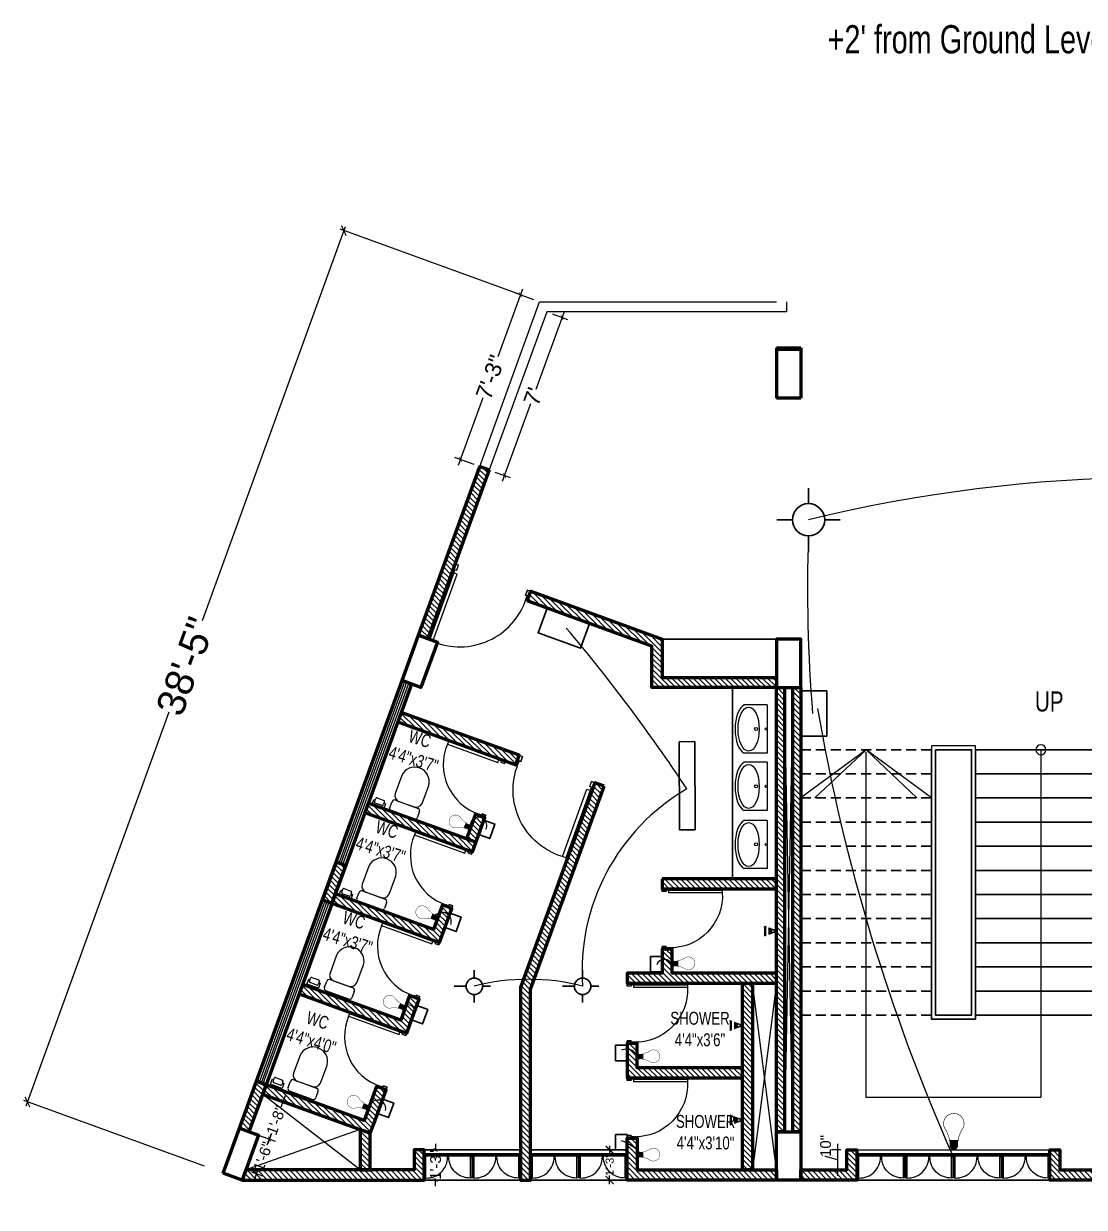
# Model space of a CAD drawing. Header units: inches. Extents: x -20263 to 10253, y -4567 to 3195.
# Drawn here: x -14438 to -13911, y 96 to 685 of the extents above; entities that cross this region are included whole.
import ezdxf

# ---------------------------------------------------------------- set-up
doc = ezdxf.new("R2010")
doc.units = ezdxf.units.IN
doc.header["$MEASUREMENT"] = 0
doc.linetypes.add('DASHED2', pattern=[0.375, 0.25, -0.125])
for name, color, linetype, lineweight in [('A-TEXT', 7, 'Continuous', 5), ('ar-DOOR-WOOD', 44, 'Continuous', 0), ('column', 1, 'Continuous', 50), ('Dimension', 18, 'Continuous', 9), ('e conduit 1', 90, 'Continuous', 5), ('e conduit 2', 210, 'Continuous', 5), ('illustr-TOILET FIXTURE', 171, 'Continuous', 0), ('Main Wall', 250, 'Continuous', 13), ('window', 160, 'Continuous', 9)]:
    doc.layers.add(name, color=color, linetype=linetype, lineweight=lineweight)
for name, color, linetype in [('BOX', 7, 'Continuous'), ('Electrical Installation', 50, 'Continuous'), ('plug ins', 7, 'Continuous')]:
    doc.layers.add(name, color=color, linetype=linetype)
doc.layers.add('hatch brick', color=32, linetype='Continuous', lineweight=0, transparency=0.4)
doc.styles.add('SIMPLE', font='romantic.ttf')
doc.styles.get("Standard").update_dxf_attribs({"font": 'arial.ttf'})
doc.dimstyles.new('Architectural', dxfattribs={"dimtxt": 14, "dimasz": 4, "dimexe": 2, "dimexo": 10, "dimgap": 0.09, "dimtad": 0, "dimdec": 0, "dimzin": 0, "dimdsep": 46, "dimlunit": 4, "dimtxsty": 'Standard', "dimblk": 'ARCHTICK', "dimcen": 0.09, "dimdle": 2, "dimclrd": 256, "dimclre": 256, "dimclrt": 256, "dimadec": 0, "dimazin": 0, "dimtfac": 1, "dimtdec": 0, "dimtofl": 0, "dimtmove": 1, "dimatfit": 2, "dimfxl": 12, "dimtolj": 1, "dimtzin": 0, "dimlwd": -1, "dimlwe": -1, "dimarcsym": 0})
doc.dimstyles.new('Architectural small', dxfattribs={"dimtxt": 8, "dimasz": 2, "dimexe": 3, "dimexo": 3, "dimgap": 0.09, "dimtad": 0, "dimdec": 0, "dimzin": 0, "dimdsep": 46, "dimlunit": 4, "dimtxsty": 'Standard', "dimblk": 'ARCHTICK', "dimcen": 0.09, "dimdle": 3, "dimclrd": 6, "dimclre": 6, "dimclrt": 5, "dimadec": 0, "dimazin": 0, "dimtfac": 1, "dimtdec": 0, "dimtofl": 0, "dimtmove": 1, "dimatfit": 2, "dimfxl": 12, "dimtolj": 1, "dimtzin": 0, "dimlwd": 18, "dimlwe": 18, "dimarcsym": 0})

# ---------------------------------------------------------------- blocks, each defined once
blk = doc.blocks.new('_ArchTick')
at = {"color": 0, "linetype": 'ByBlock', "const_width": 0.15}
blk.add_lwpolyline([(-0.5, -0.5), (0.5, 0.5)], dxfattribs=at)
blk = doc.blocks.new('*D174')
at = {"layer": 'Defpoints', "color": 0, "transparency": 16777216}
for p in [(-14181.75, 546.42), (-14436.59, 148.4), (-14339.18, 113.02)]:
    blk.add_point(p, dxfattribs=at)
at = {"layer": 'Dimension', "transparency": 16777216}
for p, q in [((-14278.48, 583.68), (-14349.64, 387.78)), ((-14191.15, 549.83), (-14281.05, 582.48)), ((-14437.27, 146.52), (-14366.12, 342.42)), ((-14348.58, 116.43), (-14438.47, 149.09))]:
    blk.add_line(p, q, dxfattribs=at)
at = {"layer": 'Dimension', "transparency": 16777216, "xscale": 4, "yscale": 4, "zscale": 4}
for p, rotation in [((-14279.17, 581.8), 70.0371155130217), ((-14436.59, 148.4), 250.0371155130217)]:
    blk.add_blockref('_ArchTick', p, dxfattribs=dict(at, rotation=rotation))
at = {"layer": 'Dimension', "transparency": 16777216, "insert": (-14357.88, 365.1), "char_height": 14, "attachment_point": 5, "rotation": 70.03712}
blk.add_mtext('\\A1;38\'-5"', dxfattribs=at)
blk = doc.blocks.new('*D176')
at = {"layer": 'Defpoints', "color": 0, "transparency": 16777216}
for p in [(-14178.25, 541.42), (-14170.63, 538.65), (-14206.81, 462.77)]:
    blk.add_point(p, dxfattribs=at)
at = {"layer": 'Dimension', "color": 6, "lineweight": 18, "transparency": 16777216}
for p, q in [((-14169.61, 541.47), (-14183.64, 502.84)), ((-14175.43, 540.39), (-14167.81, 537.63)), ((-14200.22, 457.18), (-14186.19, 495.81)), ((-14203.99, 461.74), (-14196.38, 458.98))]:
    blk.add_line(p, q, dxfattribs=at)
at = {"layer": 'Dimension', "color": 6, "lineweight": 18, "transparency": 16777216, "xscale": 2, "yscale": 2, "zscale": 2}
for p, rotation in [((-14170.63, 538.65), 70.03895655917337), ((-14199.2, 460), 250.0389565591734)]:
    blk.add_blockref('_ArchTick', p, dxfattribs=dict(at, rotation=rotation))
at = {"layer": 'Dimension', "color": 5, "transparency": 16777216, "insert": (-14184.92, 499.33), "char_height": 8, "attachment_point": 5, "rotation": 70.03896}
blk.add_mtext("\\A1;7'", dxfattribs=at)
blk = doc.blocks.new('*D178')
at = {"layer": 'Defpoints', "color": 0, "transparency": 16777216}
for p in [(-14181.75, 546.42), (-14221.07, 467.94), (-14211.49, 464.47)]:
    blk.add_point(p, dxfattribs=at)
at = {"layer": 'Dimension', "color": 6, "lineweight": 18, "transparency": 16777216}
for p, q in [((-14190.31, 552.71), (-14202.56, 518.97)), ((-14184.57, 547.44), (-14194.16, 550.92)), ((-14222.09, 465.12), (-14209.85, 498.87)), ((-14214.31, 465.49), (-14223.89, 468.97))]:
    blk.add_line(p, q, dxfattribs=at)
at = {"layer": 'Dimension', "color": 6, "lineweight": 18, "transparency": 16777216, "xscale": 2, "yscale": 2, "zscale": 2}
for p, rotation in [((-14191.34, 549.89), 70.0587109803053), ((-14221.07, 467.94), 250.0587109803053)]:
    blk.add_blockref('_ArchTick', p, dxfattribs=dict(at, rotation=rotation))
at = {"layer": 'Dimension', "color": 5, "transparency": 16777216, "insert": (-14206.2, 508.92), "char_height": 8, "attachment_point": 5, "rotation": 70.05871}
blk.add_mtext('\\A1;7\'-3"', dxfattribs=at)
blk = doc.blocks.new('*D179')
at = {"layer": 'Defpoints', "color": 0, "transparency": 16777216}
for p in [(-14028.85, 124.6), (-14033.61, 114.6), (-14028.85, 114.6)]:
    blk.add_point(p, dxfattribs=at)
at = {"layer": 'Dimension', "color": 6, "lineweight": 18, "transparency": 16777216}
for p, q in [((-14031.85, 124.6), (-14036.61, 124.6)), ((-14033.61, 127.6), (-14033.61, 111.6)), ((-14039.46, 121.36), (-14039.46, 121.54)), ((-14033.61, 119.6), (-14039.46, 121.36)), ((-14031.85, 114.6), (-14036.61, 114.6))]:
    blk.add_line(p, q, dxfattribs=at)
for p, rotation in [((-14033.61, 124.6), 90), ((-14033.61, 114.6), 270)]:
    blk.add_blockref('_ArchTick', p, dxfattribs=dict(at, rotation=rotation))
at = {"layer": 'Dimension', "color": 5, "transparency": 16777216, "insert": (-14039.46, 126.52), "char_height": 8, "attachment_point": 5, "rotation": 90}
blk.add_mtext('\\A1;{\\H0.66667x;10"}', dxfattribs=at)
blk = doc.blocks.new('*D180')
at = {"layer": 'Defpoints', "color": 0, "transparency": 16777216}
for p in [(-14321.66, 131.93), (-14316.24, 129.96), (-14327.96, 114.6)]:
    blk.add_point(p, dxfattribs=at)
at = {"layer": 'Dimension', "color": 6, "lineweight": 18, "transparency": 16777216}
for p, q in [((-14318.84, 130.91), (-14313.42, 128.94)), ((-14315.22, 132.78), (-14317.02, 127.81)), ((-14325.14, 113.58), (-14319.72, 111.61)), ((-14323.56, 109.81), (-14321.75, 114.79))]:
    blk.add_line(p, q, dxfattribs=at)
at = {"layer": 'Dimension', "color": 6, "lineweight": 18, "transparency": 16777216, "xscale": 2, "yscale": 2, "zscale": 2}
for p, rotation in [((-14316.24, 129.96), 70.03895655909592), ((-14322.54, 112.63), 250.0389565590959)]:
    blk.add_blockref('_ArchTick', p, dxfattribs=dict(at, rotation=rotation))
at = {"layer": 'Dimension', "color": 5, "transparency": 16777216, "insert": (-14319.39, 121.3), "char_height": 8, "attachment_point": 5, "rotation": 70.03896}
blk.add_mtext('\\A1;{\\H0.66667x;1\'-6"}', dxfattribs=at)
blk = doc.blocks.new('*D181')
at = {"layer": 'Defpoints', "color": 0, "transparency": 16777216}
for p in [(-14319.57, 152.31), (-14309.45, 148.63), (-14326.36, 133.64)]:
    blk.add_point(p, dxfattribs=at)
at = {"layer": 'Dimension', "color": 6, "lineweight": 18, "transparency": 16777216}
for p, q in [((-14316.75, 151.29), (-14306.63, 147.6)), ((-14308.42, 151.45), (-14310.48, 145.8)), ((-14323.54, 132.61), (-14313.42, 128.93)), ((-14317.27, 127.14), (-14315.22, 132.78))]:
    blk.add_line(p, q, dxfattribs=at)
at = {"layer": 'Dimension', "color": 6, "lineweight": 18, "transparency": 16777216, "xscale": 2, "yscale": 2, "zscale": 2}
for p, rotation in [((-14309.45, 148.63), 70.00234317512712), ((-14316.24, 129.96), 250.0023431751271)]:
    blk.add_blockref('_ArchTick', p, dxfattribs=dict(at, rotation=rotation))
at = {"layer": 'Dimension', "color": 5, "transparency": 16777216, "insert": (-14312.85, 139.29), "char_height": 8, "attachment_point": 5, "rotation": 70.00234}
blk.add_mtext('\\A1;{\\H0.66667x;1\'-8"}', dxfattribs=at)
blk = doc.blocks.new('DOOR_45')
at = {"layer": 'ar-DOOR-WOOD'}
for p, q in [((-11008.75, 15426.44), (-11008.75, 15424.44)), ((-10968.75, 15426.44), (-11008.75, 15426.44)), ((-10968.75, 15427.44), (-10963.75, 15427.44)), ((-10968.75, 15427.44), (-10968.75, 15426.44)), ((-10968.75, 15424.44), (-10968.75, 15426.44)), ((-10968.75, 15426.44), (-10966.75, 15426.44)), ((-10966.75, 15426.44), (-10966.75, 15425.44)), ((-10966.75, 15425.44), (-10963.75, 15425.44)), ((-10963.75, 15427.44), (-10963.75, 15425.44)), ((-11008.75, 15424.44), (-10968.75, 15424.44)), ((-10968.75, 15382.44), (-10968.75, 15383.44)), ((-10968.75, 15383.44), (-10966.75, 15383.44)), ((-10968.75, 15382.44), (-10963.75, 15382.44)), ((-10966.75, 15384.44), (-10963.75, 15384.44)), ((-10966.75, 15383.44), (-10966.75, 15384.44)), ((-10963.75, 15382.44), (-10963.75, 15384.44))]:
    blk.add_line(p, q, dxfattribs=at)
for points in [[(-10968.75, 15426.44), (-11008.75, 15426.44), (-11008.75, 15424.44), (-10968.75, 15424.44)], [(-10963.75, 15427.44), (-10968.75, 15427.44), (-10968.75, 15426.44), (-10966.75, 15426.44), (-10966.75, 15425.44), (-10963.75, 15425.44)], [(-10968.75, 15383.44), (-10968.75, 15382.44), (-10963.75, 15382.44), (-10963.75, 15384.44), (-10966.75, 15384.44), (-10966.75, 15383.44)]]:
    blk.add_lwpolyline(points, close=True, dxfattribs=at)
blk.add_arc((-10969.89, 15422.35), 38.92, 176.90834, 271.67702, dxfattribs=at)
blk = doc.blocks.new('T-FIX-027')
at = {"layer": 'illustr-TOILET FIXTURE'}
for p, q in [((-11843.84, 14568.89), (-11843.84, 14557.43)), ((-11843.84, 14568.89), (-11843.84, 14557.43)), ((-11843.84, 14568.89), (-11819.84, 14568.89)), ((-11843.84, 14568.89), (-11819.84, 14568.89)), ((-11819.84, 14568.89), (-11819.84, 14557.43)), ((-11819.84, 14568.89), (-11819.84, 14557.43))]:
    blk.add_line(p, q, dxfattribs=at)
for centre, radius in [((-11831.91, 14568.32), 0.508), ((-11831.91, 14568.32), 0.508), ((-11831.91, 14563.34), 0.762), ((-11831.91, 14563.34), 0.762)]:
    blk.add_circle(centre, radius, dxfattribs=at)
blk.add_ellipse((-11831.84, 14559.64), major_axis=(-10.93, 0), ratio=0.480383, dxfattribs=at)
blk.add_ellipse((-11831.84, 14559.64), major_axis=(-10.93, 0), ratio=0.480383, dxfattribs=at)
blk.add_ellipse((-11831.84, 14558.89), major_axis=(-12.37, 0), ratio=0.48498, start_param=6.528919, end_param=9.179045, dxfattribs=at)
blk.add_ellipse((-11831.84, 14558.89), major_axis=(-12.37, 0), ratio=0.48498, start_param=6.528919, end_param=9.179045, dxfattribs=at)
blk = doc.blocks.new('stair final')
for points in [[(82, 124), (82, -90), (-70, -90), (-70, 124)], [(-37.5, 124), (-37.5, -49), (49.5, -49), (49.5, 122.75)], [(17, 100), (49.5, 124), (82, 100)], [(24.2, 100), (49.5, 124)], [(49.5, 124), (75, 100)], [(82, -8), (82, -90)]]:
    blk.add_lwpolyline(points)
blk.add_lwpolyline([(-5, 126), (17, 126), (17, -10), (-5, -10)], close=True)
blk.add_circle((-37.5, 124), 2.49)
at = {"layer": 'BOX', "ltscale": 2000}
for p, q in [((-5, 124), (-70, 124)), ((-5, 112), (-70, 112)), ((-5, 100), (-70, 100)), ((-5, 88), (-70, 88)), ((-5, 76), (-70, 76)), ((-5, 64), (-70, 64)), ((-5, 52), (-70, 52)), ((-5, 40), (-70, 40)), ((-5, 28), (-70, 28)), ((-5, 16), (-70, 16)), ((-5, 4), (-70, 4)), ((-5, -8), (-70, -8)), ((0, -8), (-3, -8)), ((15, -8), (12, -8))]:
    blk.add_line(p, q, dxfattribs=at)
at = {"layer": 'BOX', "linetype": 'DASHED2', "ltscale": 20}
for p, q in [((82, 124), (17, 124)), ((82, 112), (17, 112)), ((82, 100), (17, 100)), ((82, 88), (17, 88)), ((82, 76), (17, 76)), ((82, 64), (17, 64)), ((82, 52), (17, 52)), ((82, 40), (17, 40)), ((82, 28), (17, 28)), ((82, 16), (17, 16)), ((82, 4), (17, 4)), ((82, -8), (17, -8))]:
    blk.add_line(p, q, dxfattribs=at)
at = {"layer": 'BOX', "ltscale": 2000}
for points in [[(17, 124), (17, -10), (-5, -10), (-5, 124)], [(-3, 124), (15, 124)]]:
    blk.add_lwpolyline(points, dxfattribs=at)
blk.add_lwpolyline([(15, 124), (15, -8), (-3, -8), (-3, 124)], close=True, dxfattribs=at)
blk = doc.blocks.new('wc')
at = {"linetype": 'Continuous'}
for p, q in [((17795.02, 10409.39), (17795.02, 10412.39)), ((17796.16, 10413.89), (17808.33, 10413.89)), ((17809.55, 10412.39), (17809.55, 10409.39)), ((17795.14, 10404.89), (17795.14, 10395.33)), ((17808.24, 10407.89), (17796.16, 10407.89)), ((17806.43, 10407.89), (17798.79, 10407.89)), ((17809.43, 10395.33), (17809.43, 10404.89)), ((17802.29, 10388.83), (17802.29, 10388.83))]:
    blk.add_line(p, q, dxfattribs=at)
for centre, radius, start, end in [((17796.22, 10412.67), 1.22, 92.83897, 193.07634), ((17796.22, 10409.11), 1.22, 166.9235, 267.16099), ((17808.21, 10409.24), 1.35, 271.20657, 6.26872), ((17808.28, 10412.6), 1.29, 350.39369, 88.03756), ((17798.7, 10404.28), 3.61, 88.6213, 170.30773), ((17806.43, 10404.89), 3, 0, 90), ((17802.2, 10395.91), 7.08, 184.67051, 270.73332), ((17802.38, 10395.91), 7.08, 269.26668, 355.32952)]:
    blk.add_arc(centre, radius, start, end, dxfattribs=at)
blk = doc.blocks.new('nap')
at = {"linetype": 'Continuous'}
for p, q in [((17810.88, 10410.98), (17810.88, 10413.6)), ((17810.88, 10413.6), (17817, 10413.6)), ((17811.65, 10410.98), (17810.88, 10410.98)), ((17811.65, 10410.19), (17811.65, 10411.93)), ((17812.15, 10412.43), (17815.76, 10412.43)), ((17815.76, 10409.69), (17812.15, 10409.69)), ((17816.26, 10411.93), (17816.26, 10410.19)), ((17817, 10410.98), (17816.26, 10410.98)), ((17817, 10413.6), (17817, 10410.98))]:
    blk.add_line(p, q, dxfattribs=at)
for centre, start, end in [((17812.15, 10411.93), 90, 180), ((17812.15, 10410.19), 180, 270), ((17815.76, 10411.93), 0, 90), ((17815.76, 10410.19), 270, 0)]:
    blk.add_arc(centre, 0.5, start, end, dxfattribs=at)
blk = doc.blocks.new('toilet stair block final')
h = blk.add_hatch()
h.set_pattern_fill('ANSI31', color=256, scale=15)
h.set_pattern_definition([(45, (1.7069, -4.6996), (-1.325825, 1.325825), [])])
h.paths.add_polyline_path([(145.14, -46.57), (150.14, -44.75), (150.14, -64.82), (145.14, -64.82)])
at = {"layer": 'hatch brick'}
h = blk.add_hatch(dxfattribs=at)
h.set_pattern_fill('ANSI31', color=256, scale=15)
h.paths.add_polyline_path([(85.96, 283.35), (116.45, 199.41), (121.15, 201.12), (90.63, 285.05)])
h = blk.add_hatch(dxfattribs=at)
h.set_pattern_fill('ANSI31', color=256, scale=15)
edge = h.paths.add_edge_path()
edge.add_line((67.04, 218.27), (65.33, 222.97))
edge.add_line((65.33, 222.97), (0, 199.18))
edge.add_line((0, 199.18), (0, 180.18))
edge.add_line((0, 180.18), (-57, 180.18))
edge.add_line((-57, 180.18), (-57, 175.18))
edge.add_line((-57, 175.18), (5, 175.18))
edge.add_line((5, 175.18), (5, 195.68))
edge.add_line((5, 195.68), (67.04, 218.27))
h = blk.add_hatch(dxfattribs=at)
h.set_pattern_fill('ANSI31', color=256, scale=15)
h.paths.add_polyline_path([(-233, 175.18), (-233, -45.82), (-229, -45.82), (-229, 175.18)])
h = blk.add_hatch(dxfattribs=at)
h.set_pattern_fill('ANSI31', color=256, scale=15)
h.set_pattern_definition([(45, (7, 0), (-1.325825, 1.325825), [])])
h.paths.add_polyline_path([(-225, 175.18), (-225, -45.82), (-221, -45.82), (-221, 175.18)])
h = blk.add_hatch(dxfattribs=at)
h.set_pattern_fill('ANSI31', color=256, scale=15)
h.set_pattern_definition([(45, (164, 0), (-1.325825, 1.325825), [])])
h.paths.add_polyline_path([(-69, 175.18), (-69, -45.82), (-65, -45.82), (-65, 175.18)])
h = blk.add_hatch(dxfattribs=at)
h.set_pattern_fill('ANSI31', color=256, scale=15)
h.paths.add_polyline_path([(-61, 175.18), (-61, -45.82), (-57, -45.82), (-57, 175.18)])
h = blk.add_hatch(dxfattribs=at)
h.set_pattern_fill('ANSI31', color=256, scale=15)
h.set_pattern_definition([(45, (-1.4041, 77.1201), (-1.325825, 1.325825), [])])
h.paths.add_polyline_path([(131.46, 158.06), (72.72, 136.72), (71.01, 141.42), (129.75, 162.76)])
h = blk.add_hatch(dxfattribs=at)
h.set_pattern_fill('ANSI31', color=256, scale=15)
edge = h.paths.add_edge_path()
edge.add_line((28.72, 126.06), (33.42, 127.77))
edge.add_line((33.42, 127.77), (70.4, 25.94))
edge.add_line((70.4, 25.94), (70.4, -69.82))
edge.add_line((70.4, -69.82), (65.4, -69.82))
edge.add_line((65.4, -69.82), (65.4, 25.06))
edge.add_line((65.4, 25.06), (28.72, 126.06))
h = blk.add_hatch(dxfattribs=at)
h.set_pattern_fill('ANSI31', color=256, scale=15)
h.set_pattern_definition([(45, (-1.0627, 76.1802), (-1.325825, 1.325825), [])])
edge = h.paths.add_edge_path()
edge.add_line((94.28, 93.48), (88.13, 110.4))
edge.add_line((88.13, 110.4), (92.83, 112.11))
edge.add_line((92.83, 112.11), (97.27, 99.88))
edge.add_line((97.27, 99.88), (146.14, 117.64))
edge.add_line((146.14, 117.64), (147.85, 112.94))
edge.add_line((147.85, 112.94), (94.28, 93.48))
h = blk.add_hatch(dxfattribs=at)
h.set_pattern_fill('ANSI31', color=256, scale=15)
h.set_pattern_definition([(45, (-56625.152, -18759.7349), (-1.325825215, 1.325825215), [])])
edge = h.paths.add_edge_path()
edge.add_line((157.41, 86.62), (162.11, 88.33))
edge.add_line((162.11, 88.33), (168.94, 69.53))
edge.add_line((168.94, 69.53), (164.23, 67.82))
edge.add_line((164.23, 67.82), (157.4, 86.62))
h = blk.add_hatch(dxfattribs=at)
h.set_pattern_fill('ANSI31', color=256, scale=15)
h.paths.add_polyline_path([(0, 80), (0, 75), (-57, 75), (-57, 80)])
h = blk.add_hatch(dxfattribs=at)
h.set_pattern_fill('ANSI31', color=256, scale=15)
h.set_pattern_definition([(45, (15.3236, 31.0638), (-1.325825, 1.325825), [])])
edge = h.paths.add_edge_path()
edge.add_line((110.66, 48.37), (104.52, 65.29))
edge.add_line((104.52, 65.29), (109.22, 66.99))
edge.add_line((109.22, 66.99), (113.66, 54.77))
edge.add_line((113.66, 54.77), (162.52, 72.52))
edge.add_line((162.52, 72.52), (164.23, 67.82))
edge.add_line((164.23, 67.82), (110.66, 48.37))
h = blk.add_hatch(dxfattribs=at)
h.set_pattern_fill('ANSI31', color=256, scale=15)
h.paths.add_polyline_path([(0, 28), (-57, 28), (-57, 33), (-5, 33), (-5, 45), (0, 45), (0, 33), (17.4, 33), (17.4, 28)])
h = blk.add_hatch(dxfattribs=at)
h.set_pattern_fill('ANSI31', color=256, scale=15)
h.paths.add_polyline_path([(-45, -64.82), (-40, -64.82), (-40, 28), (-45, 28)])
h = blk.add_hatch(dxfattribs=at)
h.set_pattern_fill('ANSI31', color=256, scale=15)
h.set_pattern_definition([(45, (15.3236, 31.0638), (-1.325825, 1.325825), [])])
h.paths.add_polyline_path([(125.34, 7.95), (120.9, 20.17), (125.6, 21.88), (130.04, 9.66), (178.91, 27.41), (180.62, 22.71), (127.05, 3.25)])
h = blk.add_hatch(dxfattribs=at)
h.set_pattern_fill('ANSI31', color=256, scale=15)
h.set_pattern_definition([(45, (17.4023, 0), (-1.325825, 1.325825), [])])
h.paths.add_polyline_path([(-40, -14), (12.4, -14), (12.4, -2), (17.4, -2), (17.4, -19), (-40, -19)])
h = blk.add_hatch(dxfattribs=at)
h.set_pattern_fill('ANSI31', color=256, scale=15)
h.set_pattern_definition([(45, (33.4168, -18.7522), (-1.325825, 1.325825), [])])
h.paths.add_polyline_path([(143.44, -41.87), (137.29, -24.95), (141.99, -23.24), (148.14, -40.16), (197.01, -22.41), (198.72, -27.11), (145.14, -46.57)])
h = blk.add_hatch(dxfattribs=at)
h.set_pattern_fill('ANSI31', color=256, scale=15)
h.paths.add_polyline_path([(201.71, -20.7), (197.01, -22.41), (205.51, -45.81), (210.21, -44.1)])
h = blk.add_hatch(dxfattribs=at)
h.set_pattern_fill('ANSI31', color=256, scale=15)
h.paths.add_polyline_path([(12.4, -64.82), (0, -64.82), (-57, -64.82), (-57, -69.82), (17.4, -69.82), (17.4, -49), (12.4, -49)])
h = blk.add_hatch(dxfattribs=at)
h.set_pattern_fill('ANSI31', color=256, scale=15)
h.paths.add_polyline_path([(-193, -64.82), (-193, -54.82), (-198, -54.82), (-198, -64.82), (-221, -64.82), (-221, -69.82), (-193, -69.82)])
h = blk.add_hatch(dxfattribs=at)
h.set_pattern_fill('ANSI31', color=256, scale=15)
h.paths.add_polyline_path([(-97, -64.82), (-97, -69.82), (-69, -69.82), (-69, -64.82), (-92, -64.82), (-92, -54.82), (-97, -54.82)])
h = blk.add_hatch(dxfattribs=at)
h.set_pattern_fill('ANSI31', color=256, scale=15)
h.paths.add_polyline_path([(118.4, -54.82), (123.4, -54.82), (123.4, -64.82), (207.11, -64.82), (208.92, -69.82), (118.4, -69.82)])
for points in [[(-62, 367), (-62, 362), (57.4, 362), (85.96, 283.35)], [(90.63, 285.05), (60.9, 367), (-57, 367)], [(-229, 175.18), (-225, -45.82)], [(-229, -45.82), (-225, 175.18)], [(-65, -45.82), (-61, 175.18)], [(-65, 175.18), (-61, -45.82)], [(-57, 28), (-45, -64.82)], [(-57, -64.82), (-45, 28)], [(150.14, -64.82), (198.72, -27.11)], [(150.14, -44.75), (207.11, -64.82)]]:
    blk.add_lwpolyline(points)
at = {"color": 0, "lineweight": 50}
for points in [[(85.96, 283.35), (116.45, 199.41), (121.15, 201.12), (90.63, 285.05), (85.96, 283.35)], [(67.04, 218.27), (65.33, 222.97), (0, 199.18), (0, 180.18), (-57, 180.18), (-57, 175.18), (5, 175.18), (5, 195.68), (67.04, 218.27)], [(124.63, 176.85), (197.01, -22.41), (201.71, -20.7), (129.33, 178.56)], [(28.72, 126.06), (33.42, 127.77), (70.4, 25.94), (70.4, -69.82), (65.4, -69.82), (65.4, 25.06), (28.72, 126.06)], [(94.28, 93.48), (88.13, 110.4), (92.83, 112.11), (97.27, 99.88), (146.14, 117.64), (147.85, 112.94), (94.28, 93.48), (94.28, 93.48)], [(157.41, 86.62), (162.11, 88.33), (168.94, 69.53), (164.23, 67.82), (157.4, 86.62)], [(0, 80), (0, 75), (-57, 75), (-57, 80), (0, 80)], [(110.66, 48.37), (104.52, 65.29), (109.22, 66.99), (113.66, 54.77), (162.52, 72.52), (164.23, 67.82), (110.66, 48.37), (110.66, 48.37)], [(0, 28), (-57, 28), (-57, 33), (-5, 33), (-5, 45), (0, 45), (0, 33), (17.4, 33), (17.4, 28), (0, 28)], [(125.34, 7.95), (120.9, 20.17), (125.6, 21.88), (130.04, 9.66), (178.91, 27.41), (180.62, 22.71), (127.05, 3.25), (125.34, 7.95)], [(143.44, -41.87), (137.29, -24.95), (141.99, -23.24), (148.14, -40.16), (197.01, -22.41), (198.72, -27.11), (145.14, -46.57), (143.44, -41.87)], [(12.4, -64.82), (0, -64.82), (0, -64.82), (-57, -64.82), (-57, -69.82), (17.4, -69.82), (17.4, -69.82), (17.4, -49), (12.4, -49), (12.4, -64.82)]]:
    blk.add_lwpolyline(points, dxfattribs=at)
at = {"color": 1, "lineweight": 50}
for points in [[(129.33, 178.56), (121.14, 201.12), (111.74, 197.7), (119.93, 175.15)], [(218.32, -66.4), (210.21, -44.07), (200.81, -47.49), (208.92, -69.82)]]:
    blk.add_lwpolyline(points, close=True, dxfattribs=at)
blk.add_lwpolyline([(-57, 175.18), (-69, 175.18), (-69, 199.18), (-57, 199.18), (-57, 175.18)], dxfattribs=at)
at = {"color": 0, "lineweight": 50}
for points in [[(-61, 175.18), (-61, -45.82), (-57, -45.82), (-57, 175.18)], [(131.46, 158.06), (72.72, 136.72), (71.01, 141.42), (129.75, 162.76)], [(147.85, 112.94), (94.28, 93.48), (92.57, 98.18), (146.14, 117.64)], [(-45, -64.82), (-40, -64.82), (-40, 28), (-45, 28)], [(-40, -14), (12.4, -14), (12.4, -2), (17.4, -2), (17.4, -19), (-40, -19)], [(201.71, -20.7), (197.01, -22.41), (205.51, -45.81), (210.21, -44.1)], [(145.14, -46.57), (150.14, -44.75), (150.14, -64.82), (145.14, -64.82)], [(-193, -64.82), (-193, -54.82), (-198, -54.82), (-198, -64.82), (-221, -64.82), (-221, -69.82), (-193, -69.82)], [(-97, -64.82), (-97, -69.82), (-69, -69.82), (-69, -64.82), (-92, -64.82), (-92, -54.82), (-97, -54.82)], [(118.4, -54.82), (118.4, -54.82), (123.4, -54.82), (123.4, -64.82), (207.11, -64.82), (208.92, -69.82), (118.4, -69.82)]]:
    blk.add_lwpolyline(points, close=True, dxfattribs=at)
blk.add_lwpolyline([(-193, -69.82), (-97, -69.82), (-97, -54.82), (-193, -54.82)], close=True)
at = {"layer": 'BOX', "ltscale": 2000}
for p, q in [((0, 199.18), (-57, 199.18)), ((-57, 175.18), (-57, 80.18)), ((-35, 175.18), (-35, 80.18))]:
    blk.add_line(p, q, dxfattribs=at)
for points in [[(65.4, -69.82), (17.4, -69.82), (17.4, -54.82), (65.4, -54.82)], [(118.4, -69.82), (70.4, -69.82), (70.4, -54.82), (118.4, -54.82)]]:
    blk.add_lwpolyline(points, close=True, dxfattribs=at)
at = {"layer": 'Main Wall', "color": 1, "lineweight": 50}
for points in [[(-233, 175.18), (-221, 175.18), (-221, 199.18), (-233, 199.18), (-233, 175.18)], [(-233, -69.82), (-221, -69.82), (-221, -45.82), (-233, -45.82), (-233, -69.82)], [(-69, -69.82), (-57, -69.82), (-57, -45.82), (-69, -45.82), (-69, -69.82)]]:
    blk.add_lwpolyline(points, dxfattribs=at)
at = {"layer": 'Main Wall', "color": 0, "lineweight": 50}
for points in [[(-233, 175.18), (-233, -45.82), (-229, -45.82), (-229, 175.18)], [(-225, 175.18), (-225, -45.82), (-221, -45.82), (-221, 175.18)], [(-69, 175.18), (-69, -45.82), (-65, -45.82), (-65, 175.18)]]:
    blk.add_lwpolyline(points, close=True, dxfattribs=at)
at = {"layer": 'window', "ltscale": 2000}
for points in [[(158.82, 87.14), (126.05, 177.37)], [(159.76, 87.48), (126.98, 177.71)], [(160.7, 87.82), (127.92, 178.05)], [(198.42, -21.9), (165.65, 68.34)], [(199.36, -21.55), (166.59, 68.68)], [(200.3, -21.21), (167.53, 69.02)]]:
    blk.add_lwpolyline(points, dxfattribs=at)
at = {"extrusion": (0, 0, -1)}
for p, xscale, yscale, zscale, rotation in [((16117.31, 4701.45), 0.8888892124533201, 0.8888892124533201, -0.8888892124533201, 69.99006771556789), ((3281.08, -12023.71), 0.6666666666666669, 0.6666666666666669, -0.6666666666666669, 340.0389565718659), ((3264.7, -12068.82), 0.6666666666666669, 0.6666666666666669, -0.6666666666666669, 340.0389565718659), ((3248.31, -12113.94), 0.6666666666666669, 0.6666666666666669, -0.6666666666666669, 340.0389565718659), ((3231.93, -12159.05), 0.6666666666666669, 0.6666666666666669, -0.6666666666666669, 340.0389565718659)]:
    blk.add_blockref('DOOR_45', p, dxfattribs=dict(at, xscale=xscale, yscale=yscale, zscale=zscale, rotation=rotation))
blk.add_blockref('stair final', (-151, 20.18))
at = {"extrusion": (0, 0, -1), "zscale": -1, "rotation": 160.0389565718658}
for name, p in [('wc', (20158.79, 3822.37)), ('nap', (20157.38, 3822.57)), ('wc', (20142.41, 3777.25)), ('nap', (20141, 3777.46)), ('wc', (20126.36, 3733.08)), ('nap', (20124.95, 3733.28)), ('wc', (20108.27, 3683.26)), ('nap', (20106.86, 3683.46))]:
    blk.add_blockref(name, p, dxfattribs=at)
at = {"xscale": 0.666666606798147, "yscale": 0.666666606798147, "zscale": 0.666666606798147}
for p in [(7309.17, -10209.96), (7326.57, -10256.96), (7326.57, -10303.96)]:
    blk.add_blockref('DOOR_45', p, dxfattribs=at)
at = {"layer": 'illustr-TOILET FIXTURE', "extrusion": (0, 0, -1), "zscale": -1, "rotation": 270}
for p in [(-14516.54, -11677.4), (-14516.54, -11705.92), (-14516.54, -11734.81)]:
    blk.add_blockref('T-FIX-027', p, dxfattribs=at)
at = {"layer": 'Main Wall', "xscale": 0.888888888888914, "yscale": 0.888888888888914, "zscale": 0.888888888888914, "rotation": 109.9621850072985}
blk.add_blockref('DOOR_45', (9595.65, 13969.5), dxfattribs=at)
blk = doc.blocks.new('DOOR_40')
at = {"layer": 'ar-DOOR-WOOD'}
for p, q in [((-11029.1, 15421.4), (-11064.1, 15421.4)), ((-11064.1, 15421.4), (-11064.1, 15419.4)), ((-11064.1, 15419.4), (-11029.1, 15419.4)), ((-11029.1, 15422.4), (-11024.1, 15422.4)), ((-11029.1, 15422.4), (-11029.1, 15421.4)), ((-11029.1, 15419.4), (-11029.1, 15421.4)), ((-11029.1, 15421.4), (-11027.1, 15421.4)), ((-11027.1, 15421.4), (-11027.1, 15420.4)), ((-11027.1, 15420.4), (-11024.1, 15420.4)), ((-11024.1, 15422.4), (-11024.1, 15420.4)), ((-11029.1, 15383.4), (-11027.1, 15383.4)), ((-11029.1, 15382.4), (-11029.1, 15383.4)), ((-11029.1, 15382.4), (-11024.1, 15382.4)), ((-11027.1, 15383.4), (-11027.1, 15384.4)), ((-11027.1, 15384.4), (-11024.1, 15384.4)), ((-11024.1, 15382.4), (-11024.1, 15384.4))]:
    blk.add_line(p, q, dxfattribs=at)
blk.add_arc((-11029.4, 15418.2), 34.8, 178.03, 270.3561, dxfattribs=at)
blk = doc.blocks.new('ftt')
at = {"layer": 'plug ins', "linetype": 'Continuous'}
for p, q in [((76688.16, 107266.81), (76688.07, 107267.06)), ((76688.16, 107266.81), (76688.07, 107267.06)), ((76688.3, 107266.45), (76688.2, 107266.7)), ((76688.3, 107266.45), (76688.2, 107266.7)), ((76688.44, 107266.09), (76688.34, 107266.34)), ((76688.44, 107266.09), (76688.34, 107266.34)), ((76688.77, 107266.81), (76688.7, 107267.06)), ((76688.87, 107266.45), (76688.8, 107266.7)), ((76688.98, 107264.67), (76688.89, 107264.92)), ((76688.98, 107264.67), (76688.89, 107264.92)), ((76688.97, 107266.09), (76688.9, 107266.34)), ((76689.34, 107266.81), (76689.3, 107267.06)), ((76689.37, 107264.67), (76689.3, 107264.92)), ((76689.41, 107266.45), (76689.36, 107266.7)), ((76689.47, 107266.09), (76689.43, 107266.34)), ((76689.74, 107264.67), (76689.69, 107264.92)), ((76689.9, 107266.81), (76689.87, 107267.06)), ((76689.93, 107266.45), (76689.91, 107266.7)), ((76689.96, 107266.09), (76689.94, 107266.34)), ((76690.09, 107264.67), (76690.07, 107264.92)), ((76690.44, 107266.81), (76690.44, 107267.06)), ((76690.44, 107266.45), (76690.44, 107266.7)), ((76690.44, 107266.09), (76690.44, 107266.34)), ((76690.44, 107264.67), (76690.44, 107264.92)), ((76690.79, 107264.67), (76690.81, 107264.92)), ((76690.92, 107266.09), (76690.94, 107266.34)), ((76690.95, 107266.45), (76690.98, 107266.7)), ((76690.99, 107266.81), (76691.01, 107267.06)), ((76691.14, 107264.67), (76691.19, 107264.92)), ((76691.41, 107266.09), (76691.46, 107266.34)), ((76691.48, 107266.45), (76691.52, 107266.7)), ((76691.51, 107264.67), (76691.58, 107264.92)), ((76691.54, 107266.81), (76691.59, 107267.06)), ((76691.9, 107264.67), (76691.99, 107264.92)), ((76691.91, 107266.09), (76691.98, 107266.34)), ((76692.01, 107266.45), (76692.09, 107266.7)), ((76692.12, 107266.81), (76692.19, 107267.06)), ((76692.45, 107266.09), (76692.54, 107266.34)), ((76692.58, 107266.45), (76692.68, 107266.7)), ((76692.72, 107266.81), (76692.82, 107267.06)), ((76689.12, 107264.31), (76689.02, 107264.56)), ((76689.12, 107264.31), (76689.02, 107264.56)), ((76689.26, 107263.95), (76689.16, 107264.2)), ((76689.26, 107263.95), (76689.16, 107264.2)), ((76689.39, 107263.6), (76689.3, 107263.85)), ((76689.39, 107263.6), (76689.3, 107263.85)), ((76689.47, 107264.31), (76689.4, 107264.56)), ((76689.44, 107263.47), (76691.44, 107263.47)), ((76690.06, 107261.85), (76689.44, 107263.47)), ((76690.06, 107261.85), (76689.44, 107263.47)), ((76690.06, 107261.85), (76689.44, 107263.47)), ((76689.57, 107263.95), (76689.5, 107264.2)), ((76689.67, 107263.6), (76689.6, 107263.85)), ((76689.8, 107264.31), (76689.76, 107264.56)), ((76689.87, 107263.95), (76689.82, 107264.2)), ((76689.93, 107263.6), (76689.89, 107263.85)), ((76690.06, 107261.85), (76690.06, 107260.87)), ((76690.12, 107264.31), (76690.1, 107264.56)), ((76690.16, 107263.95), (76690.13, 107264.2)), ((76690.19, 107263.6), (76690.17, 107263.85)), ((76690.44, 107264.31), (76690.44, 107264.56)), ((76690.44, 107263.95), (76690.44, 107264.2)), ((76690.44, 107263.6), (76690.44, 107263.85)), ((76690.69, 107263.6), (76690.71, 107263.85)), ((76690.72, 107263.95), (76690.74, 107264.2)), ((76690.75, 107264.31), (76690.78, 107264.56)), ((76690.81, 107261.85), (76691.44, 107263.47)), ((76690.81, 107261.85), (76690.81, 107260.87)), ((76690.94, 107263.6), (76690.99, 107263.85)), ((76691.01, 107263.95), (76691.06, 107264.2)), ((76691.08, 107264.31), (76691.12, 107264.56)), ((76691.21, 107263.6), (76691.28, 107263.85)), ((76691.31, 107263.95), (76691.38, 107264.2)), ((76691.41, 107264.31), (76691.48, 107264.56)), ((76691.48, 107263.6), (76691.58, 107263.85)), ((76691.62, 107263.95), (76691.72, 107264.2)), ((76691.76, 107264.31), (76691.85, 107264.56))]:
    blk.add_line(p, q, dxfattribs=at)
blk = doc.blocks.new('drter')
at = {"layer": 'plug ins', "rotation": 90}
blk.add_blockref('ftt', (183966.31, 30586.27), dxfattribs=at)
blk = doc.blocks.new('*D182')
at = {"layer": 'Defpoints', "color": 0, "transparency": 16777216}
for p in [(-14239.26, 124.6), (-14239.26, 109.6), (-14233.52, 109.6)]:
    blk.add_point(p, dxfattribs=at)
at = {"layer": 'Dimension', "color": 6, "lineweight": 18, "transparency": 16777216}
for p, q in [((-14236.26, 124.6), (-14230.52, 124.6)), ((-14233.52, 127.6), (-14233.52, 124.03)), ((-14236.26, 109.6), (-14230.52, 109.6)), ((-14233.52, 106.6), (-14233.52, 110.18))]:
    blk.add_line(p, q, dxfattribs=at)
at = {"layer": 'Dimension', "color": 6, "lineweight": 18, "transparency": 16777216, "xscale": 2, "yscale": 2, "zscale": 2}
for p, rotation in [((-14233.52, 124.6), 90), ((-14233.52, 109.6), 270)]:
    blk.add_blockref('_ArchTick', p, dxfattribs=dict(at, rotation=rotation))
at = {"layer": 'Dimension', "color": 5, "transparency": 16777216, "insert": (-14233.52, 117.1), "char_height": 8, "attachment_point": 5, "rotation": 90}
blk.add_mtext('\\A1;{\\H0.66667x;1\'-3"}', dxfattribs=at)
blk = doc.blocks.new('*D183')
at = {"layer": 'Defpoints', "color": 0, "transparency": 16777216}
for p in [(-14138.26, 124.6), (-14146.91, 109.6), (-14138.26, 109.6)]:
    blk.add_point(p, dxfattribs=at)
at = {"layer": 'Dimension', "transparency": 16777216}
for p, q in [((-14148.26, 124.6), (-14148.91, 124.6)), ((-14146.91, 126.6), (-14146.91, 122.32)), ((-14146.91, 107.6), (-14146.91, 111.89)), ((-14148.26, 109.6), (-14148.91, 109.6))]:
    blk.add_line(p, q, dxfattribs=at)
at = {"layer": 'Dimension', "transparency": 16777216, "xscale": 4, "yscale": 4, "zscale": 4}
for p, rotation in [((-14146.91, 124.6), 90), ((-14146.91, 109.6), 270)]:
    blk.add_blockref('_ArchTick', p, dxfattribs=dict(at, rotation=rotation))
at = {"layer": 'Dimension', "transparency": 16777216, "insert": (-14146.91, 117.1), "char_height": 14, "attachment_point": 5, "rotation": 90}
blk.add_mtext('\\A1;{\\H0.28571x;1\'-3"}', dxfattribs=at)
blk = doc.blocks.new('LED')
for p, q in [((-12.1, -25.6), (11.9, -25.6)), ((-11.6, -7.7), (11.7, -7.7)), ((-11.6, -11), (11.7, -9.6)), ((-11.6, -13.3), (11.7, -11.8)), ((-11.5, -15.5), (11.8, -14.1)), ((-11.3, -17.8), (11.9, -16.3)), ((-11.2, -20), (12.1, -18.6)), ((-11.2, -22.2), (12.1, -20.8)), ((-11.2, -24.5), (12.1, -23.1))]:
    blk.add_line(p, q)
at = {"lineweight": 9}
blk.add_line((7.8, -3.1), (-7.8, -3.1), dxfattribs=at)
for points, const_width in [([(5.3, 0), (5.4, 0), (5.7, 0), (6.1, -0.1), (6.6, -0.3), (7, -0.6), (7.2, -0.9), (7.4, -1.2), (7.5, -1.5), (7.7, -2), (7.7, -2.5), (7.8, -3.1), (7.7, -2.5), (7.7, -2), (7.5, -1.5), (7.4, -1.2), (7.2, -0.9), (7, -0.6), (6.6, -0.3), (6.1, -0.1), (5.7, 0), (5.4, 0), (5.3, 0), (-5.3, 0), (-5.4, 0), (-5.5, 0), (-5.8, 0), (-6.1, -0.1), (-6.4, -0.2), (-6.7, -0.5), (-7, -0.7), (-7.3, -1.1), (-7.6, -1.7), (-7.7, -2.3), (-7.8, -3.1), (-7.8, -3.1), (-7.9, -3.2), (-8.1, -3.2), (-8.3, -3.3), (-8.9, -3.6), (-9.6, -4.1), (-10.3, -4.7), (-11, -5.4), (-11.2, -5.9), (-11.4, -6.4), (-11.6, -7), (-11.6, -7.7), (-12.2, -7.7), (-12.1, -26)], 2), ([(-5.3, 0), (-5.4, 0), (-5.5, 0), (-5.8, 0), (-6.1, -0.1), (-6.4, -0.2), (-6.7, -0.5), (-7, -0.7), (-7.3, -1.1), (-7.6, -1.7), (-7.7, -2.3), (-7.8, -3.1)], 1), ([(-0.1, -111.1), (-0.2, -111.1), (-1, -111.1), (-1.8, -111.1), (-2.6, -111.1), (-3.4, -111), (-4.2, -110.9), (-5, -110.8), (-5.8, -110.6), (-6.6, -110.5), (-7.4, -110.3), (-8.1, -110.1), (-8.9, -109.9), (-9.6, -109.7), (-10.4, -109.5), (-11.1, -109.2), (-11.8, -108.9), (-12.5, -108.7), (-13.2, -108.3), (-13.9, -108), (-14.6, -107.7), (-15.3, -107.3), (-16, -106.9), (-16.6, -106.6), (-17.3, -106.2), (-17.9, -105.7), (-18.5, -105.3), (-19.2, -104.8), (-19.8, -104.4), (-20.4, -103.9), (-20.9, -103.4), (-21.5, -102.9), (-22.1, -102.4), (-22.6, -101.9), (-23.1, -101.3), (-23.7, -100.8), (-24.2, -100.2), (-24.6, -99.6), (-25.1, -99), (-25.6, -98.4), (-26, -97.8), (-26.5, -97.2), (-26.9, -96.5), (-27.3, -95.9), (-27.7, -95.2), (-28.1, -94.6), (-28.4, -93.9), (-28.8, -93.2), (-29.1, -92.5), (-29.4, -91.8), (-29.7, -91.1), (-30, -90.4), (-30.2, -89.6), (-30.5, -88.9), (-30.7, -88.1), (-30.9, -87.4), (-31.1, -86.6), (-31.2, -85.9), (-31.4, -85.1), (-31.5, -84.3), (-31.6, -83.5), (-31.7, -82.7), (-31.8, -81.9), (-31.8, -81.1), (-31.9, -80.3), (-31.9, -79.5), (-31.9, -78.2), (-31.8, -77), (-31.7, -75.8), (-31.5, -74.6), (-31.3, -73.4), (-31.1, -72.2), (-30.8, -71.1), (-30.4, -69.9), (-30, -68.8), (-29.6, -67.7), (-29.2, -66.6), (-22.1, -55), (-14.6, -35.3), (-14.1, -29.7), (-14.1, -27.1), (-12.1, -25.6)], 1.8), ([(-0.1, -111.1), (0, -111.1), (0.8, -111.1), (1.6, -111.1), (2.5, -111.1), (3.3, -111), (4, -110.9), (4.8, -110.8), (5.6, -110.6), (6.4, -110.5), (7.2, -110.3), (7.9, -110.1), (8.7, -109.9), (9.4, -109.7), (10.2, -109.5), (10.9, -109.2), (11.6, -108.9), (12.3, -108.7), (13, -108.3), (13.7, -108), (14.4, -107.7), (15.1, -107.3), (15.8, -106.9), (16.4, -106.6), (17.1, -106.2), (17.7, -105.7), (18.3, -105.3), (19, -104.8), (19.6, -104.4), (20.2, -103.9), (20.7, -103.4), (21.3, -102.9), (21.9, -102.4), (22.4, -101.9), (22.9, -101.3), (23.5, -100.8), (24, -100.2), (24.5, -99.6), (24.9, -99), (25.4, -98.4), (25.8, -97.8), (26.3, -97.2), (26.7, -96.5), (27.1, -95.9), (27.5, -95.2), (27.9, -94.6), (28.2, -93.9), (28.6, -93.2), (28.9, -92.5), (29.2, -91.8), (29.5, -91.1), (29.8, -90.4), (30, -89.6), (30.3, -88.9), (30.5, -88.1), (30.7, -87.4), (30.9, -86.6), (31, -85.9), (31.2, -85.1), (31.3, -84.3), (31.4, -83.5), (31.5, -82.7), (31.6, -81.9), (31.6, -81.1), (31.7, -80.3), (31.7, -79.5), (31.7, -78.2), (31.6, -77), (31.5, -75.8), (31.3, -74.6), (31.1, -73.4), (30.9, -72.2), (30.6, -71.1), (30.2, -69.9), (29.9, -68.8), (29.4, -67.7), (29, -66.6), (21.9, -55), (14.4, -35.3), (13.9, -29.7), (13.9, -27.1), (11.9, -25.6)], 1.8), ([(11.9, -26.1), (11.9, -7.7), (11.7, -7.7), (11.6, -7), (11.4, -6.4), (11.2, -5.9), (11, -5.4), (10.3, -4.7), (9.6, -4.1), (8.9, -3.6), (8.3, -3.3), (7.9, -3.2), (7.8, -3.1), (7.8, -3.1)], 2)]:
    blk.add_lwpolyline(points, dxfattribs=dict(const_width=const_width))
at = {"color": 7, "lineweight": 20}
blk.add_open_spline([(-9.8, -25.6), (-9.8, -25.6), (9.4, -25.6), (9.4, -25.6)], degree=3, dxfattribs=at)

msp = doc.modelspace()

# ---------------------------------------------------------------- linework, layer by layer
at = {"color": 30, "true_color": 0xf8991e}
for p, q in [((-14047.951, 453.704), (-14047.951, 446.016)), ((-14063.673, 437.983), (-14055.985, 437.983)), ((-14032.23, 437.983), (-14039.917, 437.983)), ((-14047.951, 422.261), (-14047.951, 429.949)), ((-14214.273, 213.971), (-14214.273, 210.043)), ((-14160.38, 213.971), (-14160.38, 210.043)), ((-14218.378, 205.937), (-14224.282, 205.937)), ((-14214.273, 197.903), (-14214.273, 201.832)), ((-14206.239, 205.937), (-14210.168, 205.937)), ((-14164.485, 205.937), (-14170.388, 205.937)), ((-14160.38, 197.903), (-14160.38, 201.832)), ((-14152.346, 205.937), (-14156.274, 205.937))]:
    msp.add_line(p, q, dxfattribs=at)
at = {"ltscale": 2000}
msp.add_lwpolyline([(-14051.853, 498.416), (-14063.853, 498.416), (-14063.853, 522.416), (-14051.853, 522.416)], close=True, dxfattribs=at)
at = {"color": 116, "true_color": 0x136734}
for points in [[(-14178.024, 394.096), (-14156.875, 386.397), (-14161.35, 374.103), (-14182.5, 381.802)], [(-14038.832, 352.906), (-14038.832, 330.399), (-14051.915, 330.399), (-14051.915, 352.906)], [(-14209.442, 288.565), (-14203.987, 286.584), (-14206.603, 279.382), (-14212.058, 281.363)], [(-14226.191, 242.364), (-14220.735, 240.383), (-14223.351, 233.18), (-14228.806, 235.162)], [(-14126.657, 220.795), (-14120.853, 220.795), (-14120.853, 213.133), (-14126.657, 213.133)], [(-14242.89, 196.398), (-14237.435, 194.417), (-14240.051, 187.215), (-14245.506, 189.196)], [(-14144.059, 176.583), (-14138.256, 176.583), (-14138.256, 168.92), (-14144.059, 168.92)], [(-14259.809, 149.859), (-14254.354, 147.878), (-14256.969, 140.676), (-14262.424, 142.657)], [(-14144.059, 132.266), (-14138.256, 132.266), (-14138.256, 124.604), (-14144.059, 124.604)]]:
    msp.add_lwpolyline(points, close=True, dxfattribs=at)
at = {"color": 150}
for points in [[(-14239.256, 122.604), (-14191.256, 122.604), (-14191.256, 121.604), (-14239.256, 121.604)], [(-14239.256, 122.604), (-14191.856, 122.604), (-14191.856, 122.104), (-14239.256, 122.104)], [(-14186.256, 122.604), (-14138.256, 122.604), (-14138.256, 121.604), (-14186.256, 121.604)], [(-14186.256, 122.604), (-14138.856, 122.604), (-14138.856, 122.104), (-14186.256, 122.104)], [(-14023.853, 122.604), (-13928.453, 122.604), (-13928.453, 121.604), (-14023.853, 121.604)], [(-14023.853, 122.604), (-13928.453, 122.604), (-13928.453, 122.104), (-14023.853, 122.104)]]:
    msp.add_lwpolyline(points, close=True, dxfattribs=at)
at = {"color": 30, "true_color": 0xf8991e}
for centre, radius in [((-14047.951, 437.983), 8.034), ((-14214.273, 205.937), 4.105), ((-14160.38, 205.937), 4.105)]:
    msp.add_circle(centre, radius, dxfattribs=at)
at = {"layer": 'column', "ltscale": 2000}
for p, q in [((-14063.853, 523.416), (-14051.853, 523.416)), ((-14063.853, 523.416), (-14063.853, 498.416)), ((-14063.853, 523.416), (-14051.853, 523.416)), ((-14063.853, 523.416), (-14063.853, 498.416)), ((-14051.853, 523.416), (-14051.853, 498.416)), ((-14051.853, 523.416), (-14051.853, 498.416)), ((-14051.853, 498.416), (-14063.853, 498.416)), ((-14051.853, 498.416), (-14063.853, 498.416))]:
    msp.add_line(p, q, dxfattribs=at)
at = {"layer": 'e conduit 1'}
for centre, radius, start, end in [((-13871.648, -287.258), 746.362, 77.568089, 103.663332), ((-13271.695, 404.125), 776.793, 178.09489, 184.612937), ((-14803.472, -154.646), 832.752, 33.427682, 40.312113), ((-13118.096, 502.648), 938.859, 189.722055, 203.944934), ((-14055.875, 213.485), 104.777, 120.131642, 184.131207), ((-14187.326, 104.672), 104.789, 75.098872, 104.901128)]:
    msp.add_arc(centre, radius, start, end, dxfattribs=at)
at = {"layer": 'e conduit 2'}
for centre, radius, start, end in [((-14212.201, 285.879), 4.13, 334.542923, 204.661596), ((-14230.246, 238.171), 4.553, 339.862451, 136.75658), ((-14119.76, 215.431), 3.892, 13.266608, 162.461798), ((-14247.4, 192.992), 3.694, 337.933011, 154.334632), ((-14138.472, 169.022), 5.664, 27.736228, 116.192775), ((-14262.455, 145.237), 4.141, 344.112506, 167.976245), ((-14148.398, 108.001), 22.371, 39.02472, 70.612228)]:
    msp.add_arc(centre, radius, start, end, dxfattribs=at)
at = {"layer": 'Electrical Installation', "color": 32, "true_color": 0xcd6928}
for p, q in [((-14112.263, 327.612), (-14104.488, 327.638)), ((-14112.235, 283.805), (-14112.263, 327.612)), ((-14104.488, 327.638), (-14104.415, 283.841)), ((-14104.415, 283.841), (-14112.235, 283.805))]:
    msp.add_line(p, q, dxfattribs=at)

# ---------------------------------------------------------------- block references
at = {"color": 1}
for p, xscale, yscale, zscale, rotation in [((-14216.225, 284.821), 0.1009623816748633, 0.1009623816748633, 0.1009623816748633, 247.2534811011758), ((-14232.781, 239.69), 0.1009623816748633, 0.1009623816748633, 0.1009623816748633, 247.2534811011758), ((-14115.757, 217.231), -0.1009623816748633, 0.1009623816748633, 0.1009623816748633, 90.8567684996851), ((-14248.958, 195.141), 0.1009623816748633, 0.1009623816748633, 0.1009623816748633, 247.2534811011758), ((-14133.193, 170.979), -0.1009623816748633, 0.1009623816748633, 0.1009623816748633, 90.8567684996851), ((-14266.91, 145.388), 0.1009623816748633, 0.1009623816748633, 0.1009623816748633, 247.2534811011758), ((-13975.678, 124.943), 0.1600169301085914, 0.1600169301085914, 0.1600169301085914, 180.0489376703887), ((-14133.193, 122.099), -0.1009623816748633, 0.1009623816748633, 0.1009623816748633, 90.8567684996851)]:
    msp.add_blockref('LED', p, dxfattribs=dict(at, xscale=xscale, yscale=yscale, zscale=zscale, rotation=rotation))
at = {"layer": 'Main Wall', "lineweight": 35, "xscale": -1}
msp.add_blockref('toilet stair block final', (-14120.853, 179.42), dxfattribs=at)
at = {"layer": 'Main Wall', "xscale": 0.2999999999999545, "yscale": 0.2999999999999545, "zscale": 0.2999999999999545, "rotation": 90}
for p in [(-9612.522, 3429.844), (-9588.522, 3429.844), (-9559.522, 3429.844), (-9535.522, 3429.844), (-9397.12, 3429.844), (-9373.12, 3429.844), (-9349.12, 3429.844), (-9325.12, 3429.844)]:
    msp.add_blockref('DOOR_40', p, dxfattribs=at)
at = {"layer": 'Main Wall', "extrusion": (0, 0, -1), "xscale": 0.2999999999999545, "yscale": 0.2999999999999545, "zscale": -0.2999999999999545, "rotation": 90}
for p in [(18841.989, 3429.844), (18817.989, 3429.844), (18788.989, 3429.844), (18764.989, 3429.844), (18626.587, 3429.844), (18602.587, 3429.844), (18578.587, 3429.844), (18554.587, 3429.844)]:
    msp.add_blockref('DOOR_40', p, dxfattribs=at)
at = {"layer": 'plug ins'}
for p in [(-90769.289, -107043.287), (-90786.289, -107090.287), (-90786.289, -107137.287)]:
    msp.add_blockref('drter', p, dxfattribs=at)

# ---------------------------------------------------------------- texts
at = {"layer": 'A-TEXT', "attachment_point": 9, "style": 'SIMPLE'}
for s, insert, char_height, width in [("\\pxqc;{\\fSwis721 LtCn BT|b0|i0|c0|p34;+2' from Ground Level }", (-13894.03, 669.784), 14, 146.91866), ('\\pxqc,t7;{\\fSwis721 LtCn BT|b0|i0|c0|p34;UP}', (-13894.67, 342.469), 10, 67.05491)]:
    msp.add_mtext(s, dxfattribs=dict(at, insert=insert, char_height=char_height, width=width))
at = {"layer": 'A-TEXT', "char_height": 6.4, "width": 47.01397, "attachment_point": 9, "style": 'SIMPLE'}
for s, insert, rotation in [('\\pxqc;{\\fSwis721 LtCn BT|b0|i0|c0|p34;WC\\P4\'4"x3\'7"}', (-14222.991, 308.785), 342.845439), ('\\pxqc;{\\fSwis721 LtCn BT|b0|i0|c0|p34;WC\\P4\'4"x3\'7"}', (-14239.377, 263.668), 342.845439), ('\\pxqc;{\\fSwis721 LtCn BT|b0|i0|c0|p34;WC\\P4\'4"x3\'7"}', (-14255.761, 218.558), 342.845439), ('\\pxqc;{\\fSwis721 LtCn BT|b0|i0|c0|p34;WC\\P4\'4"x4\'0"}', (-14273.854, 168.742), 342.845439), ('\\pxqc;{\\fSwis721 LtCn BT|b0|i0|c0|p34;SHOWER\\P4\'4"x3\'6"}', (-14078.475, 176.007), 359.845439), ('\\pxqc;{\\fSwis721 LtCn BT|b0|i0|c0|p34;SHOWER\\P4\'4"x3\'10"}', (-14075.707, 124.696), 359.845439)]:
    msp.add_mtext(s, dxfattribs=dict(at, insert=insert, rotation=rotation))

# ---------------------------------------------------------------- dimensions: what is measured, and where the dimension line sits
at = {"layer": 'Dimension'}
for p1, p2, distance, dimstyle, picture, middle in [((-14181.753, 546.416), (-14339.179, 113.02), -103.641, 'Architectural', '*D174', (-14357.879, 365.102)), ((-14181.753, 546.416), (-14211.486, 464.466), -10.194, 'Architectural small', '*D178', (-14206.203, 508.918)), ((-14206.814, 462.769), (-14178.249, 541.416), -8.102, 'Architectural small', '*D176', (-14184.917, 499.327))]:
    dim = msp.add_aligned_dim(p1=p1, p2=p2, distance=distance, dimstyle=dimstyle, dxfattribs=at)
    dim.commit()
    dim.dimension.update_dxf_attribs({"geometry": picture, "text_midpoint": middle})
for p1, p2, distance, picture, middle in [((-14326.364, 133.64), (-14319.568, 152.313), -10.769, '*D181', (-14312.846, 139.293)), ((-14327.959, 114.604), (-14321.665, 131.933), -5.77, '*D180', (-14319.388, 121.299))]:
    dim = msp.add_aligned_dim(p1=p1, p2=p2, distance=distance, text='{\\H0.66667x;<>}', dimstyle='Architectural small', dxfattribs=at)
    dim.commit()
    dim.dimension.update_dxf_attribs({"geometry": picture, "text_midpoint": middle})
for base, p1, p2, text, dimstyle, picture, middle in [((-14146.912, 109.604), (-14138.256, 124.604), (-14138.256, 109.604), '{\\H0.28571x;<>}', 'Architectural', '*D183', (-14146.912, 117.104)), ((-14233.519, 109.604), (-14239.256, 124.604), (-14239.256, 109.604), '{\\H0.66667x;<>}', 'Architectural small', '*D182', (-14233.519, 117.104))]:
    dim = msp.add_linear_dim(base=base, p1=p1, p2=p2, angle=90, text=text, dimstyle=dimstyle, dxfattribs=at)
    dim.commit()
    dim.dimension.update_dxf_attribs({"geometry": picture, "text_midpoint": middle})
dim = msp.add_aligned_dim(p1=(-14028.853, 124.604), p2=(-14028.853, 114.604), distance=-4.753, text='{\\H0.66667x;<>}', dimstyle='Architectural small', override={"dimasz": 1}, dxfattribs=at)
dim.commit()
dim.dimension.update_dxf_attribs({"geometry": '*D179', "text_midpoint": (-14039.465, 121.631)})

doc.saveas('drawing.dxf')
